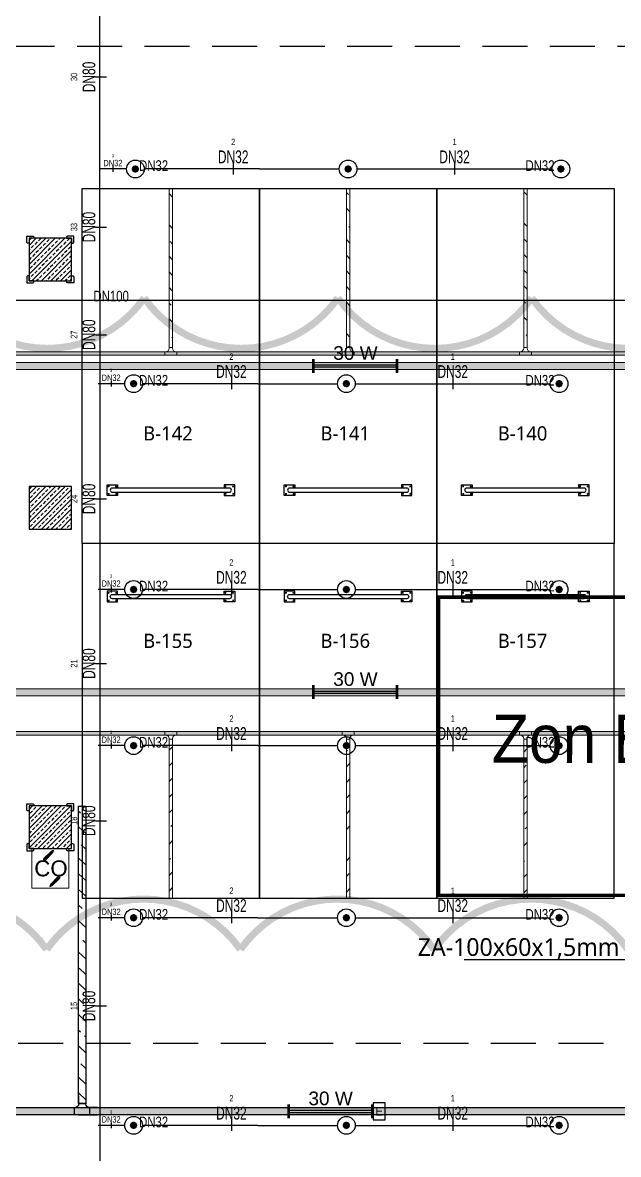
# Model space of a CAD drawing. Header units: millimetres. Extents: x -379292 to 1221486, y 92049 to 447512.
# Drawn here: x -209745 to -201345, y 236010 to 251956 of the extents above; entities that cross this region are included whole.
import ezdxf
from ezdxf import colors
from ezdxf.entities.mleader import LeaderData, LeaderLine
from ezdxf.enums import TextEntityAlignment as Align
from ezdxf.math import Vec2, Vec3

# ---------------------------------------------------------------- set-up
doc = ezdxf.new("R2010")
doc.units = ezdxf.units.MM
doc.linetypes.add('HIDDEN', pattern=[9.525, 6.35, -3.175])
for name, color, linetype in [('-M-YNGN-BORUID', 7, 'Continuous'), ('-M-YNGN-BORUUZUN', 7, 'Continuous'), ('-M-YNGN-BORUYUK', 7, 'Continuous'), ('-M-YNGN-SPR-YUK', 7, 'Continuous'), ('-M-YNGN-ZON1-CAP-', 7, 'Continuous'), ('-M-YNGN-ZON1-SPR-', 7, 'Continuous'), ('05_HATCH CONCRETE', 141, 'Continuous'), ('05_SYMBOL', 2, 'Continuous'), ('08_LAMP', 4, 'Continuous'), ('202-A-Y-MahalAd', 141, 'Continuous'), ('E_CT_ZA', 6, 'Continuous'), ('EYazı', 7, 'Continuous')]:
    doc.layers.add(name, color=color, linetype=linetype)
doc.layers.add('-M-YNGN-SPR-CAPCIZGI', color=188, linetype='Continuous', plot=False)
for name, color, linetype, lineweight in [('-M-YNGN-ZON1', 5, 'SP', 30), ('08_DEDECTOR', 3, 'Continuous', 9), ('AIRONN', 7, 'Continuous', 13), ('Aironn-ZoneBil', 7, 'Continuous', 0), ('E_CT_AYDINLATMA', 3, 'Continuous', 9), ('E_CT_KIRMIZI', 1, 'Continuous', 9)]:
    doc.layers.add(name, color=color, linetype=linetype, lineweight=lineweight)
doc.styles.add('Aironn', font='times.ttf')
doc.styles.add('CIZGI', font='tahoma.ttf', dxfattribs={"width": 0.8, "oblique": 20})
doc.styles.add('HCAD', font='HCAD.SHX', dxfattribs={"width": 0.8, "height": 0.2})
doc.styles.add('PIPESIZE', font='hcad.shx', dxfattribs={"width": 0.8})
doc.styles.add('SPR-NOT', font='romans.shx')
doc.styles.get("Standard").update_dxf_attribs({"font": 'segoeuil.ttf'})
doc.styles.add('YAZI-2', font='arial.ttf', dxfattribs={"height": 2})
doc.styles.add('YAZI-3', font='arial.ttf', dxfattribs={"height": 3})
doc.linetypes.add('SP', pattern='A,2,-0.1,["SP",CIZGI,S=0.14,R=0.2,X=0,Y=-0.07],-0.255', length=2.355)
pattern_1 = [(225, (905000, -3e-07), (67.351921, -67.351921), []), (225, (904932.65, -3e-07), (67.351921, -67.351921), [47.625, -23.8125])]

# ---------------------------------------------------------------- blocks, each defined once
blk = doc.blocks.new('202_Vida')
at = {"color": 0, "linetype": 'ByBlock', "ltscale": 0.2}
for points in [[(1, 0), (-1, 0)], [(0, 1), (0, -1)]]:
    blk.add_lwpolyline(points, dxfattribs=at)
at = {"color": 0, "linetype": 'ByBlock'}
for radius in [0.42, 0.23, 0.155]:
    blk.add_circle((0, 0), radius, dxfattribs=at)
blk = doc.blocks.new('202_Stoper')
at = {"color": 0, "linetype": 'ByBlock'}
for points in [[(-750, -30), (-750, -75), (-900, -75), (-900, 75), (-750, 75), (-750, 30)], [(750, -30), (750, -75), (900, -75), (900, 75), (750, 75), (750, 30)]]:
    blk.add_lwpolyline(points, dxfattribs=at)
blk.add_lwpolyline([(825, -30, 1), (825, 30), (-825, 30, 1), (-825, -30)], format="xyb", close=True, dxfattribs=at)
at = {"color": 0, "linetype": 'ByBlock', "yscale": 10, "zscale": 10, "rotation": 180}
for p, xscale in [((-877, 53), -10), ((-772, 53), 10), ((772, 53), -10), ((877, 53), 10)]:
    blk.add_blockref('202_Vida', p, dxfattribs=dict(at, xscale=xscale))
at = {"color": 0, "linetype": 'ByBlock', "yscale": 10, "zscale": 10}
for p, xscale in [((-877, -52), 10), ((-772, -52), -10), ((772, -52), 10), ((877, -52), -10)]:
    blk.add_blockref('202_Vida', p, dxfattribs=dict(at, xscale=xscale))
blk = doc.blocks.new('202_Mahalblok')
at = {"color": 0, "linetype": 'ByBlock', "flags": 128}
blk.add_lwpolyline([(0, 0), (0, 5000), (2500, 5000), (2500, 0)], close=True, dxfattribs=at)
at = {"color": 252}
blk.add_blockref('202_Stoper', (1250, 750), dxfattribs=at)
at = {"color": 0, "linetype": 'ByBlock', "ltscale": 25}
blk.add_attdef('MAHALNO', text='', height=200, dxfattribs=at).set_placement((1209, 1390), align=Align.BOTTOM_CENTER)
blk = doc.blocks.new('bariyer')
at = {"color": 8, "ltscale": 25}
blk.add_lwpolyline([(0, -70), (15, -70, 0.414214), (30, -55), (30, 30), (-55, 30, 0.414214), (-70, 15), (-70, 0), (0, 0)], format="xyb", close=True, dxfattribs=at)
blk = doc.blocks.new('OtoParkBodrumKatMimari')
at = {"layer": '05_HATCH CONCRETE'}
h = blk.add_hatch(dxfattribs=at)
h.set_pattern_fill('ANSI33', color=8, scale=15, angle=180, style=0)
h.set_pattern_definition(pattern_1)
h.paths.add_polyline_path([(37300, 148100), (36700, 148100), (36700, 147500), (37300, 147500)])
h = blk.add_hatch(dxfattribs=at)
h.set_pattern_fill('ANSI33', color=8, scale=15, angle=180, style=0)
h.set_pattern_definition(pattern_1)
h.paths.add_polyline_path([(37300, 144600), (36700, 144600), (36700, 144000), (37300, 144000)])
h = blk.add_hatch(dxfattribs=at)
h.set_pattern_fill('ANSI33', color=8, scale=15, angle=180, style=0)
h.set_pattern_definition(pattern_1)
h.paths.add_polyline_path([(37300, 140100), (36700, 140100), (36700, 139500), (37300, 139500)])
at = {"color": 5}
for points in [[(37300, 148100), (36700, 148100), (36700, 147500), (37300, 147500)], [(37300, 144600), (36700, 144600), (36700, 144000), (37300, 144000)], [(37300, 140100), (36700, 140100), (36700, 139500), (37300, 139500)]]:
    blk.add_lwpolyline(points, close=True, dxfattribs=at)
at = {"layer": '05_SYMBOL', "color": 252, "linetype": 'HIDDEN', "ltscale": 100}
blk.add_lwpolyline([(17400, 138759, 0.414214), (19400, 136759), (128500, 136759, 0.414214), (130500, 138759), (130500, 148800, 0.414214), (128500, 150800), (19400, 150800, 0.414214), (17400, 148800), (17400, 138759)], format="xyb", dxfattribs=at)
at = {"layer": '05_SYMBOL', "color": 8, "xscale": -1}
for p in [(36700, 148100), (36700, 140100)]:
    blk.add_blockref('bariyer', p, dxfattribs=at)
at = {"layer": '05_SYMBOL', "color": 8}
for p in [(37300, 148100), (37300, 140100)]:
    blk.add_blockref('bariyer', p, dxfattribs=at)
at = {"layer": '05_SYMBOL', "color": 8, "rotation": 180}
for p in [(36700, 147500), (36700, 139500)]:
    blk.add_blockref('bariyer', p, dxfattribs=at)
at = {"layer": '05_SYMBOL', "color": 8, "xscale": -1, "rotation": 180}
for p in [(37300, 147500), (37300, 139500)]:
    blk.add_blockref('bariyer', p, dxfattribs=at)
at = {"layer": '202-A-Y-MahalAd', "color": 8, "ltscale": 25}
for p, values in [((37450, 143800), {'MAHALNO': 'B-142'}), ((39950, 143800), {'MAHALNO': 'B-141'}), ((42450, 143800), {'MAHALNO': 'B-140'})]:
    blk.add_blockref('202_Mahalblok', p, dxfattribs=at).add_auto_attribs(values)
ref = blk.add_blockref('202_Mahalblok', (37450, 143800), dxfattribs=dict(at, xscale=-1, rotation=180))
ref.add_attrib('MAHALNO', 'B-155', dxfattribs={"layer": '0', "color": 0, "linetype": 'ByBlock', "ltscale": 25, "height": 200}).set_placement((38659, 142267), align=Align.BOTTOM_CENTER)
ref = blk.add_blockref('202_Mahalblok', (39950, 143800), dxfattribs=dict(at, xscale=-1, rotation=180))
ref.add_attrib('MAHALNO', 'B-156', dxfattribs={"layer": '0', "color": 0, "linetype": 'ByBlock', "ltscale": 25, "height": 200}).set_placement((41159, 142267), align=Align.BOTTOM_CENTER)
ref = blk.add_blockref('202_Mahalblok', (42450, 143800), dxfattribs=dict(at, xscale=-1, rotation=180))
ref.add_attrib('MAHALNO', 'B-157', dxfattribs={"layer": '0', "color": 0, "linetype": 'ByBlock', "ltscale": 25, "height": 200}).set_placement((43659, 142267), align=Align.BOTTOM_CENTER)
blk = doc.blocks.new('SPRKL100')
at = {"layer": '-M-YNGN-SPR-CAPCIZGI'}
blk.add_line((0, 0.431), (0, -0.431), dxfattribs=at)
at = {"layer": '-M-YNGN-BORUID', "color": 0, "style": 'HCAD', "width": 0.8, "flags": 1}
blk.add_attdef('DIC', text='', height=0.4, dxfattribs=at).set_placement((0, -1.693), align=Align.CENTER)
at = {"layer": '-M-YNGN-BORUUZUN', "color": 0, "style": 'HCAD', "width": 0.7}
blk.add_attdef('BOY', text='', height=0.8, dxfattribs=at).set_placement((0, -1.08), align=Align.CENTER)
at = {"layer": '-M-YNGN-BORUYUK', "color": 6, "style": 'PIPESIZE', "width": 0.8}
blk.add_attdef('YUK', text='', height=0.5, dxfattribs=at).set_placement((0, 1.866), align=Align.CENTER)
at = {"color": 0, "style": 'PIPESIZE', "width": 0.7}
blk.add_attdef('CAP', text='', height=1, dxfattribs=at).set_placement((0, 0.45), align=Align.CENTER)
blk = doc.blocks.new('SP-C-UP-12')
at = {"ltscale": 10}
blk.add_line((0, 0), (0, 0), dxfattribs=at)
at = {"color": 1, "linetype": 'Continuous'}
blk.add_circle((0, 0), 12.5, dxfattribs=at)
at = {"ltscale": 10}
for points in [[(-5.4, 0), (-3.8, 3.8), (-3.8, -3.8), (0, 5.4)], [(-3.8, -3.8), (0, 5.4), (0, -5.4), (3.8, 3.8)], [(0, -5.4), (3.8, 3.8), (3.8, -3.8), (5.4, 0)]]:
    blk.add_solid(points, dxfattribs=at)
at = {"layer": '-M-YNGN-SPR-YUK', "style": 'SPR-NOT', "width": 0.5, "flags": 9}
for tag, p in [('YUK', (0, 17.8)), ('CAP', (0, 14.4)), ('TIP', (0.2, 10.8))]:
    blk.add_attdef(tag, text='', height=2.5, dxfattribs=at).set_placement(p, align=Align.MIDDLE_CENTER)
blk = doc.blocks.new('A$C69E769C9')
at = {"layer": '-M-YNGN-ZON1', "linetype": 'SP', "ltscale": 500}
for p, q in [((2807.3, 0), (2807.3, 2880.3)), ((2844.8, 185.3), (2807.3, 185.3)), ((3032.3, 185.3), (2869.8, 185.3)), ((3032.3, 185.3), (3144.8, 185.3)), ((3169.8, 185.3), (3444.8, 185.3)), ((5329.8, 0), (0.1, 0)), ((2807.3, 0), (2807.3, -2214.7)), ((2842.3, -117.2), (2804.8, -117.2)), ((3029.8, -117.2), (2867.3, -117.2)), ((3029.8, -117.2), (3142.3, -117.2)), ((3167.3, -117.2), (3442.3, -117.2)), ((2842.3, -407.2), (2804.8, -407.2)), ((3029.8, -407.2), (2867.3, -407.2)), ((3029.8, -407.2), (3142.3, -407.2)), ((3167.3, -407.2), (3442.3, -407.2)), ((2842.3, -627.2), (2804.8, -627.2)), ((3029.8, -627.2), (2867.3, -627.2)), ((3029.8, -627.2), (3142.3, -627.2)), ((3167.3, -627.2), (3442.3, -627.2)), ((2842.3, -869.7), (2804.8, -869.7)), ((3029.8, -869.7), (2867.3, -869.7)), ((3029.8, -869.7), (3142.3, -869.7)), ((3167.3, -869.7), (3442.3, -869.7)), ((2842.3, -1162.2), (2804.8, -1162.2)), ((3029.8, -1162.2), (2867.3, -1162.2)), ((3029.8, -1162.2), (3142.3, -1162.2)), ((3167.3, -1162.2), (3442.3, -1162.2))]:
    blk.add_line(p, q, dxfattribs=at)
at = {"layer": '-M-YNGN-ZON1-CAP-'}
ref = blk.add_blockref('SPRKL100', (2808.9, 315), dxfattribs=dict(at, xscale=18.00000000000009, yscale=18.00000000000009, zscale=18.00000000000009, rotation=90))
ref.add_attrib('YUK', '30', dxfattribs={"layer": '-M-YNGN-BORUYUK', "color": 6, "height": 9, "rotation": 90, "style": 'PIPESIZE', "width": 0.8}).set_placement((2775.3, 315), align=Align.CENTER)
ref.add_attrib('CAP', 'DN80', dxfattribs={"layer": '0', "color": 0, "height": 18, "rotation": 90, "style": 'PIPESIZE', "width": 0.7}).set_placement((2800.8, 315), align=Align.CENTER)
ref = blk.add_blockref('SPRKL100', (2995.2, 185.3), dxfattribs=dict(at, xscale=18, yscale=18, zscale=18))
ref.add_attrib('YUK', '2', dxfattribs={"layer": '-M-YNGN-BORUYUK', "color": 6, "height": 9, "style": 'PIPESIZE', "width": 0.8}).set_placement((2995.2, 218.9), align=Align.CENTER)
ref.add_attrib('CAP', 'DN32', dxfattribs={"layer": '0', "color": 0, "height": 18, "style": 'PIPESIZE', "width": 0.7}).set_placement((2995.2, 193.4), align=Align.CENTER)
ref = blk.add_blockref('SPRKL100', (3307.3, 185.3), dxfattribs=dict(at, xscale=18, yscale=18, zscale=18))
ref.add_attrib('YUK', '1', dxfattribs={"layer": '-M-YNGN-BORUYUK', "color": 6, "height": 9, "style": 'PIPESIZE', "width": 0.8}).set_placement((3307.3, 218.9), align=Align.CENTER)
ref.add_attrib('CAP', 'DN32', dxfattribs={"layer": '0', "color": 0, "height": 18, "style": 'PIPESIZE', "width": 0.7}).set_placement((3307.3, 193.4), align=Align.CENTER)
ref = blk.add_blockref('SPRKL100', (2825.6, 185.1), dxfattribs=dict(at, xscale=9, yscale=9, zscale=9))
ref.add_attrib('YUK', '3', dxfattribs={"layer": '-M-YNGN-BORUYUK', "color": 6, "height": 4.5, "style": 'PIPESIZE', "width": 0.8}).set_placement((2825.6, 201.9), align=Align.CENTER)
ref.add_attrib('CAP', 'DN32', dxfattribs={"layer": '0', "color": 0, "height": 9, "style": 'PIPESIZE', "width": 0.7}).set_placement((2825.6, 189.2), align=Align.CENTER)
ref = blk.add_blockref('SPRKL100', (2808.9, 103.4), dxfattribs=dict(at, xscale=18.00000000000009, yscale=18.00000000000009, zscale=18.00000000000009, rotation=90))
ref.add_attrib('YUK', '33', dxfattribs={"layer": '-M-YNGN-BORUYUK', "color": 6, "height": 9, "rotation": 90, "style": 'PIPESIZE', "width": 0.8}).set_placement((2775.3, 103.4), align=Align.CENTER)
ref.add_attrib('CAP', 'DN80', dxfattribs={"layer": '0', "color": 0, "height": 18, "rotation": 90, "style": 'PIPESIZE', "width": 0.7}).set_placement((2800.8, 103.4), align=Align.CENTER)
ref = blk.add_blockref('SPRKL100', (2808.9, -48.2), dxfattribs=dict(at, xscale=18.00000000000009, yscale=18.00000000000009, zscale=18.00000000000009, rotation=90))
ref.add_attrib('YUK', '27', dxfattribs={"layer": '-M-YNGN-BORUYUK', "color": 6, "height": 9, "rotation": 90, "style": 'PIPESIZE', "width": 0.8}).set_placement((2775.3, -48.2), align=Align.CENTER)
ref.add_attrib('CAP', 'DN80', dxfattribs={"layer": '0', "color": 0, "height": 18, "rotation": 90, "style": 'PIPESIZE', "width": 0.7}).set_placement((2800.8, -48.2), align=Align.CENTER)
ref = blk.add_blockref('SPRKL100', (2992.7, -117.2), dxfattribs=dict(at, xscale=18, yscale=18, zscale=18))
ref.add_attrib('YUK', '2', dxfattribs={"layer": '-M-YNGN-BORUYUK', "color": 6, "height": 9, "style": 'PIPESIZE', "width": 0.8}).set_placement((2992.7, -83.6), align=Align.CENTER)
ref.add_attrib('CAP', 'DN32', dxfattribs={"layer": '0', "color": 0, "height": 18, "style": 'PIPESIZE', "width": 0.7}).set_placement((2992.7, -109.1), align=Align.CENTER)
ref = blk.add_blockref('SPRKL100', (3304.8, -117.2), dxfattribs=dict(at, xscale=18, yscale=18, zscale=18))
ref.add_attrib('YUK', '1', dxfattribs={"layer": '-M-YNGN-BORUYUK', "color": 6, "height": 9, "style": 'PIPESIZE', "width": 0.8}).set_placement((3304.8, -83.6), align=Align.CENTER)
ref.add_attrib('CAP', 'DN32', dxfattribs={"layer": '0', "color": 0, "height": 18, "style": 'PIPESIZE', "width": 0.7}).set_placement((3304.8, -109.1), align=Align.CENTER)
ref = blk.add_blockref('SPRKL100', (2823.1, -117.4), dxfattribs=dict(at, xscale=9, yscale=9, zscale=9))
ref.add_attrib('YUK', '3', dxfattribs={"layer": '-M-YNGN-BORUYUK', "color": 6, "height": 4.5, "style": 'PIPESIZE', "width": 0.8}).set_placement((2823.1, -100.6), align=Align.CENTER)
ref.add_attrib('CAP', 'DN32', dxfattribs={"layer": '0', "color": 0, "height": 9, "style": 'PIPESIZE', "width": 0.7}).set_placement((2823.1, -113.3), align=Align.CENTER)
ref = blk.add_blockref('SPRKL100', (2808.9, -279.6), dxfattribs=dict(at, xscale=18.00000000000009, yscale=18.00000000000009, zscale=18.00000000000009, rotation=90))
ref.add_attrib('YUK', '24', dxfattribs={"layer": '-M-YNGN-BORUYUK', "color": 6, "height": 9, "rotation": 90, "style": 'PIPESIZE', "width": 0.8}).set_placement((2775.3, -279.6), align=Align.CENTER)
ref.add_attrib('CAP', 'DN80', dxfattribs={"layer": '0', "color": 0, "height": 18, "rotation": 90, "style": 'PIPESIZE', "width": 0.7}).set_placement((2800.8, -279.6), align=Align.CENTER)
ref = blk.add_blockref('SPRKL100', (2992.7, -407.2), dxfattribs=dict(at, xscale=18, yscale=18, zscale=18))
ref.add_attrib('YUK', '2', dxfattribs={"layer": '-M-YNGN-BORUYUK', "color": 6, "height": 9, "style": 'PIPESIZE', "width": 0.8}).set_placement((2992.7, -373.6), align=Align.CENTER)
ref.add_attrib('CAP', 'DN32', dxfattribs={"layer": '0', "color": 0, "height": 18, "style": 'PIPESIZE', "width": 0.7}).set_placement((2992.7, -399.1), align=Align.CENTER)
ref = blk.add_blockref('SPRKL100', (3304.8, -407.2), dxfattribs=dict(at, xscale=18, yscale=18, zscale=18))
ref.add_attrib('YUK', '1', dxfattribs={"layer": '-M-YNGN-BORUYUK', "color": 6, "height": 9, "style": 'PIPESIZE', "width": 0.8}).set_placement((3304.8, -373.6), align=Align.CENTER)
ref.add_attrib('CAP', 'DN32', dxfattribs={"layer": '0', "color": 0, "height": 18, "style": 'PIPESIZE', "width": 0.7}).set_placement((3304.8, -399.1), align=Align.CENTER)
ref = blk.add_blockref('SPRKL100', (2823.1, -407.4), dxfattribs=dict(at, xscale=9, yscale=9, zscale=9))
ref.add_attrib('YUK', '3', dxfattribs={"layer": '-M-YNGN-BORUYUK', "color": 6, "height": 4.5, "style": 'PIPESIZE', "width": 0.8}).set_placement((2823.1, -390.6), align=Align.CENTER)
ref.add_attrib('CAP', 'DN32', dxfattribs={"layer": '0', "color": 0, "height": 9, "style": 'PIPESIZE', "width": 0.7}).set_placement((2823.1, -403.3), align=Align.CENTER)
ref = blk.add_blockref('SPRKL100', (2808.9, -511.6), dxfattribs=dict(at, xscale=18.00000000000009, yscale=18.00000000000009, zscale=18.00000000000009, rotation=90))
ref.add_attrib('YUK', '21', dxfattribs={"layer": '-M-YNGN-BORUYUK', "color": 6, "height": 9, "rotation": 90, "style": 'PIPESIZE', "width": 0.8}).set_placement((2775.3, -511.6), align=Align.CENTER)
ref.add_attrib('CAP', 'DN80', dxfattribs={"layer": '0', "color": 0, "height": 18, "rotation": 90, "style": 'PIPESIZE', "width": 0.7}).set_placement((2800.8, -511.6), align=Align.CENTER)
ref = blk.add_blockref('SPRKL100', (2992.7, -627.2), dxfattribs=dict(at, xscale=18, yscale=18, zscale=18))
ref.add_attrib('YUK', '2', dxfattribs={"layer": '-M-YNGN-BORUYUK', "color": 6, "height": 9, "style": 'PIPESIZE', "width": 0.8}).set_placement((2992.7, -593.6), align=Align.CENTER)
ref.add_attrib('CAP', 'DN32', dxfattribs={"layer": '0', "color": 0, "height": 18, "style": 'PIPESIZE', "width": 0.7}).set_placement((2992.7, -619.1), align=Align.CENTER)
ref = blk.add_blockref('SPRKL100', (3304.8, -627.2), dxfattribs=dict(at, xscale=18, yscale=18, zscale=18))
ref.add_attrib('YUK', '1', dxfattribs={"layer": '-M-YNGN-BORUYUK', "color": 6, "height": 9, "style": 'PIPESIZE', "width": 0.8}).set_placement((3304.8, -593.6), align=Align.CENTER)
ref.add_attrib('CAP', 'DN32', dxfattribs={"layer": '0', "color": 0, "height": 18, "style": 'PIPESIZE', "width": 0.7}).set_placement((3304.8, -619.1), align=Align.CENTER)
ref = blk.add_blockref('SPRKL100', (2823.1, -627.4), dxfattribs=dict(at, xscale=9, yscale=9, zscale=9))
ref.add_attrib('YUK', '3', dxfattribs={"layer": '-M-YNGN-BORUYUK', "color": 6, "height": 4.5, "style": 'PIPESIZE', "width": 0.8}).set_placement((2823.1, -610.6), align=Align.CENTER)
ref.add_attrib('CAP', 'DN32', dxfattribs={"layer": '0', "color": 0, "height": 9, "style": 'PIPESIZE', "width": 0.7}).set_placement((2823.1, -623.3), align=Align.CENTER)
ref = blk.add_blockref('SPRKL100', (2808.9, -733), dxfattribs=dict(at, xscale=18.00000000000009, yscale=18.00000000000009, zscale=18.00000000000009, rotation=90))
ref.add_attrib('YUK', '18', dxfattribs={"layer": '-M-YNGN-BORUYUK', "color": 6, "height": 9, "rotation": 90, "style": 'PIPESIZE', "width": 0.8}).set_placement((2775.3, -733), align=Align.CENTER)
ref.add_attrib('CAP', 'DN80', dxfattribs={"layer": '0', "color": 0, "height": 18, "rotation": 90, "style": 'PIPESIZE', "width": 0.7}).set_placement((2800.8, -733), align=Align.CENTER)
ref = blk.add_blockref('SPRKL100', (2992.7, -869.7), dxfattribs=dict(at, xscale=18, yscale=18, zscale=18))
ref.add_attrib('YUK', '2', dxfattribs={"layer": '-M-YNGN-BORUYUK', "color": 6, "height": 9, "style": 'PIPESIZE', "width": 0.8}).set_placement((2992.7, -836.1), align=Align.CENTER)
ref.add_attrib('CAP', 'DN32', dxfattribs={"layer": '0', "color": 0, "height": 18, "style": 'PIPESIZE', "width": 0.7}).set_placement((2992.7, -861.6), align=Align.CENTER)
ref = blk.add_blockref('SPRKL100', (3304.8, -869.7), dxfattribs=dict(at, xscale=18, yscale=18, zscale=18))
ref.add_attrib('YUK', '1', dxfattribs={"layer": '-M-YNGN-BORUYUK', "color": 6, "height": 9, "style": 'PIPESIZE', "width": 0.8}).set_placement((3304.8, -836.1), align=Align.CENTER)
ref.add_attrib('CAP', 'DN32', dxfattribs={"layer": '0', "color": 0, "height": 18, "style": 'PIPESIZE', "width": 0.7}).set_placement((3304.8, -861.6), align=Align.CENTER)
ref = blk.add_blockref('SPRKL100', (2823.1, -869.9), dxfattribs=dict(at, xscale=9, yscale=9, zscale=9))
ref.add_attrib('YUK', '3', dxfattribs={"layer": '-M-YNGN-BORUYUK', "color": 6, "height": 4.5, "style": 'PIPESIZE', "width": 0.8}).set_placement((2823.1, -853.1), align=Align.CENTER)
ref.add_attrib('CAP', 'DN32', dxfattribs={"layer": '0', "color": 0, "height": 9, "style": 'PIPESIZE', "width": 0.7}).set_placement((2823.1, -865.8), align=Align.CENTER)
ref = blk.add_blockref('SPRKL100', (2808.9, -994), dxfattribs=dict(at, xscale=18.00000000000009, yscale=18.00000000000009, zscale=18.00000000000009, rotation=90))
ref.add_attrib('YUK', '15', dxfattribs={"layer": '-M-YNGN-BORUYUK', "color": 6, "height": 9, "rotation": 90, "style": 'PIPESIZE', "width": 0.8}).set_placement((2775.3, -994), align=Align.CENTER)
ref.add_attrib('CAP', 'DN80', dxfattribs={"layer": '0', "color": 0, "height": 18, "rotation": 90, "style": 'PIPESIZE', "width": 0.7}).set_placement((2800.8, -994), align=Align.CENTER)
ref = blk.add_blockref('SPRKL100', (2992.7, -1162.2), dxfattribs=dict(at, xscale=18, yscale=18, zscale=18))
ref.add_attrib('YUK', '2', dxfattribs={"layer": '-M-YNGN-BORUYUK', "color": 6, "height": 9, "style": 'PIPESIZE', "width": 0.8}).set_placement((2992.7, -1128.6), align=Align.CENTER)
ref.add_attrib('CAP', 'DN32', dxfattribs={"layer": '0', "color": 0, "height": 18, "style": 'PIPESIZE', "width": 0.7}).set_placement((2992.7, -1154.1), align=Align.CENTER)
ref = blk.add_blockref('SPRKL100', (3304.8, -1162.2), dxfattribs=dict(at, xscale=18, yscale=18, zscale=18))
ref.add_attrib('YUK', '1', dxfattribs={"layer": '-M-YNGN-BORUYUK', "color": 6, "height": 9, "style": 'PIPESIZE', "width": 0.8}).set_placement((3304.8, -1128.6), align=Align.CENTER)
ref.add_attrib('CAP', 'DN32', dxfattribs={"layer": '0', "color": 0, "height": 18, "style": 'PIPESIZE', "width": 0.7}).set_placement((3304.8, -1154.1), align=Align.CENTER)
ref = blk.add_blockref('SPRKL100', (2823.1, -1162.4), dxfattribs=dict(at, xscale=9, yscale=9, zscale=9))
ref.add_attrib('YUK', '3', dxfattribs={"layer": '-M-YNGN-BORUYUK', "color": 6, "height": 4.5, "style": 'PIPESIZE', "width": 0.8}).set_placement((2823.1, -1145.6), align=Align.CENTER)
ref.add_attrib('CAP', 'DN32', dxfattribs={"layer": '0', "color": 0, "height": 9, "style": 'PIPESIZE', "width": 0.7}).set_placement((2823.1, -1158.3), align=Align.CENTER)
at = {"layer": '-M-YNGN-ZON1-SPR-', "linetype": 'Continuous'}
for p in [(2857.3, 185.3), (3157.3, 185.3), (3457.3, 185.3), (2854.8, -117.2), (3154.8, -117.2), (3454.8, -117.2), (2854.8, -407.2), (3154.8, -407.2), (3454.8, -407.2), (2854.8, -627.2), (3154.8, -627.2), (3454.8, -627.2), (2854.8, -869.7), (3154.8, -869.7), (3454.8, -869.7), (2854.8, -1162.2), (3154.8, -1162.2), (3454.8, -1162.2)]:
    blk.add_blockref('SP-C-UP-12', p, dxfattribs=at)
at = {"layer": '-M-YNGN-ZON1-CAP-', "ltscale": 20, "style": 'PIPESIZE', "width": 0.8}
for s, p in [('DN32', (2883, 190.1)), ('DN32', (3427.8, 190.1)), ('DN100', (2823.2, 6.2)), ('DN32', (2883, -112.4)), ('DN32', (3427.8, -112.4)), ('DN32', (2883, -402.4)), ('DN32', (3427.8, -402.4)), ('DN32', (2883, -622.4)), ('DN32', (3427.8, -622.4)), ('DN32', (2883, -864.9)), ('DN32', (3427.8, -864.9)), ('DN32', (2883, -1157.4)), ('DN32', (3427.8, -1157.4))]:
    blk.add_text(s, height=15, dxfattribs=at).set_placement(p, align=Align.MIDDLE_CENTER)
blk = doc.blocks.new('*U619')
h = blk.add_hatch()
h.set_pattern_fill('ANSI33', color=0, scale=50, angle=1, style=0)
h.paths.add_polyline_path([(-8122, 100), (40923, 100), (40923, 0), (-8122, 0)])
at = {"color": 0}
blk.add_lwpolyline([(-8122, 100), (40923, 100), (40923, 0), (-8122, 0)], close=True, dxfattribs=at)
at = {"ltscale": 25, "flags": 1}
for tag, p in [('YUKSEKLIK', (-229, -149)), ('KALINLIK', (-229, -213))]:
    blk.add_attdef(tag, p, '', height=50, dxfattribs=at)
blk = doc.blocks.new('*U622')
h = blk.add_hatch()
h.set_pattern_fill('ANSI33', color=0, scale=50, angle=1, style=0)
h.paths.add_polyline_path([(-9122, 100), (36673, 100), (36673, 0), (-9122, 0)])
at = {"color": 0}
blk.add_lwpolyline([(-9122, 100), (36673, 100), (36673, 0), (-9122, 0)], close=True, dxfattribs=at)
at = {"ltscale": 25, "flags": 1}
for tag, p in [('YUKSEKLIK', (-229, -149)), ('KALINLIK', (-229, -213))]:
    blk.add_attdef(tag, p, '', height=50, dxfattribs=at)
blk = doc.blocks.new('*U653')
h = blk.add_hatch()
h.set_pattern_fill('ANSI33', color=0, scale=50, angle=1, style=0)
h.paths.add_polyline_path([(-115024, 100), (-249, 100), (-249, 0), (-115024, 0)])
at = {"color": 0}
blk.add_lwpolyline([(-115024, 100), (-249, 100), (-249, 0), (-115024, 0)], close=True, dxfattribs=at)
at = {"ltscale": 25, "flags": 1}
for tag, p in [('YUKSEKLIK', (-229, -149)), ('KALINLIK', (-229, -213))]:
    blk.add_attdef(tag, p, '', height=50, dxfattribs=at)
blk = doc.blocks.new('*U743')
h = blk.add_hatch()
h.set_pattern_fill('ANSI33', color=0, scale=50, angle=1, style=0)
h.paths.add_polyline_path([(-53157, 50), (113, 50), (113, 0), (-53157, 0)])
at = {"color": 0}
blk.add_lwpolyline([(-53157, 50), (113, 50), (113, 0), (-53157, 0)], close=True, dxfattribs=at)
at = {"ltscale": 25, "flags": 1}
for tag, p in [('YUKSEKLIK', (-229, -149)), ('KALINLIK', (-229, -213))]:
    blk.add_attdef(tag, p, '', height=50, dxfattribs=at)
blk = doc.blocks.new('*U744')
h = blk.add_hatch()
h.set_pattern_fill('ANSI33', color=0, scale=50, angle=1, style=0)
h.paths.add_polyline_path([(-53157, 50), (113, 50), (113, 0), (-53157, 0)])
at = {"color": 0}
blk.add_lwpolyline([(-53157, 50), (113, 50), (113, 0), (-53157, 0)], close=True, dxfattribs=at)
at = {"ltscale": 25, "flags": 1}
for tag, p in [('YUKSEKLIK', (-229, -149)), ('KALINLIK', (-229, -213))]:
    blk.add_attdef(tag, p, '', height=50, dxfattribs=at)
blk = doc.blocks.new('*U833')
h = blk.add_hatch()
h.set_pattern_fill('ANSI33', color=0, scale=50, angle=1, style=0)
h.paths.add_polyline_path([(-4048, 100), (142, 100), (142, 0), (-4048, 0)])
at = {"color": 0}
blk.add_lwpolyline([(-4048, 100), (142, 100), (142, 0), (-4048, 0)], close=True, dxfattribs=at)
at = {"ltscale": 25, "flags": 1}
for tag, p in [('YUKSEKLIK', (-229, -149)), ('KALINLIK', (-229, -213))]:
    blk.add_attdef(tag, p, '', height=50, dxfattribs=at)
blk = doc.blocks.new('*U347')
at = {"color": 0}
for p, q in [((264, 264), (-164, 264)), ((-164, 164), (-50, 164)), ((-60, 264), (-60, 164)), ((0, 264), (264, 264)), ((264, 164), (150, 164)), ((160, 264), (160, 164)), ((0, 0), (0, 114)), ((0, 104), (100, 104)), ((100, 0), (100, 114))]:
    blk.add_line(p, q, dxfattribs=at)
for centre, start, end in [((-50, 114), 0, 90), ((150, 114), 90, 180)]:
    blk.add_arc(centre, 50, start, end, dxfattribs=at)
blk = doc.blocks.new('*U977')
h = blk.add_hatch()
h.set_pattern_fill('ANSI33', color=0, scale=50, angle=1, style=0)
h.paths.add_polyline_path([(-56036, 100), (-895, 100), (-895, 0), (-56036, 0)])
at = {"color": 0}
blk.add_lwpolyline([(-56036, 100), (-895, 100), (-895, 0), (-56036, 0)], close=True, dxfattribs=at)
at = {"ltscale": 25, "flags": 1}
for tag, p in [('YUKSEKLIK', (-229, -149)), ('KALINLIK', (-229, -213))]:
    blk.add_attdef(tag, p, '', height=50, dxfattribs=at)
blk = doc.blocks.new('_DOT')
at = {"color": 0, "linetype": 'ByBlock'}
blk.add_line((-0.5, 0), (-1, 0), dxfattribs=at)
at = {"color": 0, "linetype": 'ByBlock', "const_width": 0.5}
blk.add_lwpolyline([(-0.25, 0, 1), (0.25, 0, 1)], format="xyb", close=True, dxfattribs=at)
blk = doc.blocks.new('40 W SIVA ÜSTÜ ETANJ LED 50')
at = {"layer": '08_LAMP'}
for p, q in [((-625, -100), (-625, 100)), ((-605, -100), (-605, 100)), ((-605, 15), (605, 15)), ((605, -100), (605, 100)), ((625, -100), (625, 100)), ((-605, -15), (605, -15))]:
    blk.add_line(p, q, dxfattribs=at)
at = {"layer": '08_LAMP', "color": 2, "style": 'YAZI-2'}
blk.add_text('30 W', height=200, dxfattribs=at).set_placement((0, 90), align=Align.CENTER)
blk = doc.blocks.new('40 W SIVA ÜSTÜ ETANJ LED E 50')
at = {"layer": '08_LAMP'}
for p, q in [((-625, -100), (-625, 100)), ((-605, -100), (-605, 100)), ((-605, 15), (605, 15)), ((605, -100), (605, 100)), ((625, -100), (625, 100)), ((-605, -15), (605, -15))]:
    blk.add_line(p, q, dxfattribs=at)
blk.add_lwpolyline([(625, -125), (800, -125), (800, 125), (625, 125)], close=True, dxfattribs=at)
at = {"layer": '08_LAMP', "color": 2, "style": 'YAZI-2'}
blk.add_text('30 W', height=200, dxfattribs=at).set_placement((0, 90), align=Align.CENTER)
blk.add_text('E', height=125, dxfattribs=at).set_placement((713, 0), align=Align.MIDDLE)
blk = doc.blocks.new('CO 250')
at = {"layer": '08_DEDECTOR'}
for p, q in [((17, 243), (-84, 142)), ((45, 251), (-74, 132)), ((37, 223), (-64, 122)), ((45, 250), (45, 243)), ((114, -136), (-5, -255)), ((104, -126), (3, -227)), ((124, -146), (23, -247)), ((-5, -247), (-5, -255)), ((-5, -255), (3, -255))]:
    blk.add_line(p, q, dxfattribs=at)
at = {"layer": '08_DEDECTOR', "ltscale": 25}
blk.add_lwpolyline([(-262, 278), (-262, -278), (262, -278), (262, 278)], close=True, dxfattribs=at)
at = {"layer": '08_DEDECTOR'}
for centre, radius, start, end in [((37, 223), 27.7, 72.9688, 135), ((17, 243), 27.7, 315, 0), ((-55, 112), 41.6, 135, 180), ((-55, 112), 27.7, 135, 180), ((-55, 112), 13.9, 135, 180), ((95, -116), 13.9, 315, 350.4112), ((95, -116), 27.7, 315, 355.2224), ((95, -116), 41.6, 315, 356.817), ((23, -247), 27.7, 135, 180), ((3, -227), 27.7, 270, 315)]:
    blk.add_arc(centre, radius, start, end, dxfattribs=at)
at = {"layer": '08_DEDECTOR', "color": 3, "style": 'YAZI-3'}
blk.add_text('CO', height=225, dxfattribs=at).set_placement((-226, -113))
blk = doc.blocks.new('*U545')
h = blk.add_hatch()
h.set_pattern_fill('ANSI33', color=0, scale=50, angle=1, style=0)
h.paths.add_polyline_path([(-2601, 50), (-361, 50), (-361, 0), (-2601, 0)])
at = {"color": 0}
blk.add_lwpolyline([(-2601, 50), (-361, 50), (-361, 0), (-2601, 0)], close=True, dxfattribs=at)
at = {"ltscale": 25, "flags": 1}
for tag, p in [('YUKSEKLIK', (-229, -149)), ('KALINLIK', (-229, -213))]:
    blk.add_attdef(tag, p, '', height=50, dxfattribs=at)
blk = doc.blocks.new('*U127')
at = {"color": 0}
for p, q in [((214, 214), (-164, 214)), ((-164, 164), (-50, 164)), ((-60, 214), (-60, 164)), ((0, 214), (214, 214)), ((214, 164), (100, 164)), ((110, 214), (110, 164)), ((0, 0), (0, 114)), ((0, 104), (50, 104)), ((50, 0), (50, 114))]:
    blk.add_line(p, q, dxfattribs=at)
for centre, start, end in [((-50, 114), 0, 90), ((100, 114), 90, 180)]:
    blk.add_arc(centre, 50, start, end, dxfattribs=at)

msp = doc.modelspace()

# ---------------------------------------------------------------- block references
at = {"color": 8}
msp.add_blockref('OtoParkBodrumKatMimari', (-246354.8, 100818.8), dxfattribs=at)

# ---------------------------------------------------------------- next in the draw order: linework, layer by layer
at = {"color": 30, "const_width": 100}
for points in [[(-172516.4, 248077.1, -0.5205671), (-175248.3, 248077.1, -0.5205671), (-177980.2, 248077.1, -0.5205671), (-180712.1, 248077.1, -0.5205671), (-183444, 248077.1, -0.5205671), (-186175.8, 248077.1, -0.5205671), (-188907.7, 248077.1, -0.5205671), (-191639.6, 248077.1, -0.5205671), (-194371.5, 248077.1, -0.5205671), (-197103.4, 248077.1, -0.5205671), (-199835.3, 248077.1, -0.5205671), (-202567.2, 248077.1, -0.5205671), (-205299.1, 248077.1, -0.5205671), (-208031, 248077.1, -0.5205671), (-210762.9, 248077.1, -0.5205671), (-213494.8, 248077.1, -0.5205671), (-216226.7, 248077.1, -0.5205671), (-218958.6, 248077.1, -0.5205671), (-221690.4, 248077.1, -0.5205671), (-224422.3, 248077.1, -0.5205671), (-227154.2, 248077.1, -0.5205671)], [(-228529.4, 238896.3, -0.5205671), (-225797.5, 238896.3, -0.5205671), (-223065.6, 238896.3, -0.5205671), (-220333.7, 238896.3, -0.5205671), (-217601.9, 238896.3, -0.5205671), (-214870, 238896.3, -0.5205671), (-212138.1, 238896.3, -0.5205671), (-209406.2, 238896.3, -0.5205671), (-206674.3, 238896.3, -0.5205671), (-203942.4, 238896.3, -0.5205671), (-201210.5, 238896.3, -0.5205671), (-198478.6, 238896.3, -0.5205671), (-195746.7, 238896.3, -0.5205671), (-193014.8, 238896.3, -0.5205671), (-190282.9, 238896.3, -0.5205671), (-187551, 238896.3, -0.5205671), (-184819.1, 238896.3, -0.5205671), (-182087.3, 238896.3, -0.5205671), (-179355.4, 238896.3, -0.5205671), (-176623.5, 238896.3, -0.5205671), (-173891.6, 238896.3, -0.5205671)]]:
    msp.add_lwpolyline(points, format="xyb", dxfattribs=at)
at = {"layer": 'AIRONN', "color": 2, "const_width": 50}
msp.add_lwpolyline([(-203879.6, 243859.6), (-198379.6, 243859.6), (-198379.6, 239659.6), (-203879.6, 239659.6)], close=True, dxfattribs=at)

# ---------------------------------------------------------------- next in the draw order: block references
at = {"layer": '-M-YNGN-ZON1', "ltscale": 25, "xscale": 10, "yscale": 10, "zscale": 10}
msp.add_blockref('A$C69E769C9', (-236728.2, 248041), dxfattribs=at)
at = {"layer": '08_DEDECTOR'}
msp.add_blockref('CO 250', (-209354.8, 240040.3), dxfattribs=at)
at = {"layer": '08_LAMP', "xscale": 0.96, "yscale": 0.96, "zscale": 0.96}
for name, p in [('40 W SIVA ÜSTÜ ETANJ LED 50', (-205052.1, 247118.8)), ('40 W SIVA ÜSTÜ ETANJ LED 50', (-205052.1, 242524.5)), ('40 W SIVA ÜSTÜ ETANJ LED E 50', (-205402.1, 236616.3))]:
    msp.add_blockref(name, p, dxfattribs=at)
at = {"layer": 'E_CT_AYDINLATMA'}
msp.add_blockref('*U622', (-215378.1, 247068.8), dxfattribs=at)
at = {"layer": 'E_CT_AYDINLATMA', "xscale": -1, "rotation": 180}
msp.add_blockref('*U619', (-216378.1, 242568.8), dxfattribs=at)
at = {"layer": 'E_CT_AYDINLATMA', "rotation": 180}
msp.add_blockref('*U977', (-230500.1, 236668.8), dxfattribs=at)
at = {"layer": 'E_CT_KIRMIZI', "color": 1}
for name, p, rotation in [('*U545', (-207679.8, 247017.5), 270), ('*U545', (-205179.8, 247017.5), 270), ('*U545', (-202679.8, 247017.5), 270), ('*U744', (-229692.1, 247318.6), 180), ('*U743', (-229692.1, 241968.9), 180)]:
    msp.add_blockref(name, p, dxfattribs=dict(at, rotation=rotation))
at = {"layer": 'E_CT_KIRMIZI', "color": 2, "rotation": 180}
for p in [(-207629.8, 247482.6), (-205129.8, 247482.6), (-202629.8, 247482.6)]:
    msp.add_blockref('*U127', p, dxfattribs=at)
at = {"layer": 'E_CT_KIRMIZI', "color": 2, "xscale": -1}
for p in [(-207629.8, 241754.9), (-205129.8, 241754.9), (-202629.8, 241754.9)]:
    msp.add_blockref('*U127', p, dxfattribs=at)
at = {"layer": 'E_CT_KIRMIZI', "color": 1, "xscale": -1, "rotation": 270}
for p in [(-207679.8, 242220.1), (-205179.8, 242220.1), (-202679.8, 242220.1)]:
    msp.add_blockref('*U545', p, dxfattribs=at)
at = {"layer": 'E_CT_ZA', "color": 112}
for name, p, rotation in [('*U833', (-208954.8, 236870.4), 270), ('*U653', (-230054.1, 236668.8), 180)]:
    msp.add_blockref(name, p, dxfattribs=dict(at, rotation=rotation))
at = {"layer": 'E_CT_ZA', "color": 2, "xscale": -1, "rotation": 180}
msp.add_blockref('*U347', (-208954.8, 236832.8), dxfattribs=at)

# ---------------------------------------------------------------- next in the draw order: texts
at = {"layer": 'Aironn-ZoneBil', "color": 2, "insert": (-203127.3, 243340.7), "char_height": 680, "width": 4575, "attachment_point": 1, "rotation": 359.96186, "style": 'Aironn'}
msp.add_mtext('{\\fArial|b0|i0|c0|p18;\\W0.9; \\PZon B2.\\fArial|b0|i0|c162|p18;1}', dxfattribs=at)

# ---------------------------------------------------------------- next in the draw order: leaders
at = {"layer": 'EYazı', "color": 7}
ml = msp.add_multileader_mtext('Standard', dxfattribs=at)
ml.set_content('ZA-100x60x1,5mm', color=7)
ml.set_leader_properties(color=1)
ml.set_arrow_properties(name='DOT')
ml.build(insert=Vec2(0, 0))
ml.multileader.update_dxf_attribs({"text_left_attachment_type": 6, "text_right_attachment_type": 6, "dogleg_length": 50, "arrow_head_size": 62.5})
ctx = ml.context
ctx.base_point, ctx.char_height, ctx.arrow_head_size, ctx.landing_gap_size, ctx.plane_origin = Vec3(-204199.1, 238749.5), 250, 62.5, 25, Vec3(-202006.9, 238705.8)
ctx.left_attachment, ctx.right_attachment = 6, 6
notes = []
notes.append((ctx, [(0, (1, 1, 0), (-201412.1, 238749.5), (-1, 0), 62.5, [(0, [(-200554.8, 238756.2)], 0, [])])]))
ctx.mtext.insert, ctx.mtext.width, ctx.mtext.defined_height, ctx.mtext.line_spacing_style, ctx.mtext.flow_direction = Vec3(-204174.1, 239056.2), 2000, 439.9, 2, 5
for ctx, leaders in notes:
    for number, flags, end, landing, length, lines in leaders:
        leader = LeaderData()
        leader.index, (leader.has_last_leader_line, leader.has_dogleg_vector, leader.attachment_direction) = number, flags
        leader.last_leader_point, leader.dogleg_vector, leader.dogleg_length = Vec3(end), Vec3(landing), length
        for number, points, colour, breaks in lines:
            line = LeaderLine()
            line.index, line.vertices, line.color, line.breaks = number, Vec3.list(points), colors.encode_raw_color(colour), breaks
            leader.lines.append(line)
        ctx.leaders.append(leader)

doc.saveas('drawing.dxf')
